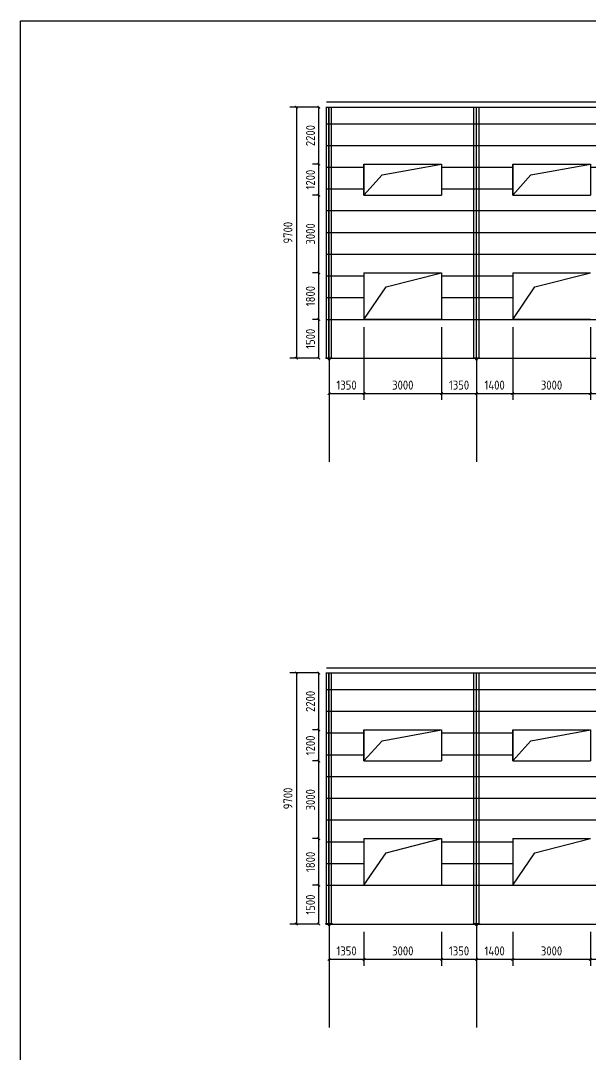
# Model space of a CAD drawing. Extents: x 102162 to 621267, y -39398 to 328893.
# Drawn here: x 161566 to 183588, y 162170 to 202102 of the extents above; entities that cross this region are included whole.
import ezdxf

# ---------------------------------------------------------------- set-up
doc = ezdxf.new("R2010")
doc.units = 0
doc.header["$LTSCALE"] = 1000
doc.header["$MEASUREMENT"] = 0
doc.layers.add('AXIS', color=3, linetype='Continuous')
doc.layers.add('DOTE', color=1, linetype='Continuous')
doc.styles.get("Standard").update_dxf_attribs({"font": 'gbenor.shx', "bigfont": 'gbcbig.shx'})
doc.dimstyles.get("Standard").update_dxf_attribs({"dimscale": 100, "dimtxt": 3.5, "dimasz": 1, "dimexe": 2.5, "dimexo": 3, "dimgap": 1.5, "dimtad": 1, "dimdec": 0, "dimzin": 0, "dimdsep": 46, "dimtxsty": 'Standard', "dimblk": 'ARCHTICK', "dimcen": 0.09, "dimadec": 0, "dimazin": 0, "dimtfac": 1, "dimtdec": 0, "dimtix": 1, "dimtmove": 2, "dimatfit": 3, "dimfxl": 1, "dimtolj": 1, "dimtzin": 0, "dimarcsym": 0})

# ---------------------------------------------------------------- blocks, each defined once
blk = doc.blocks.new('_ArchTick')
at = {"color": 0, "linetype": 'ByBlock', "const_width": 0.4}
blk.add_lwpolyline([(-0.5, -0.5), (0.5, 0.5)], dxfattribs=at)
blk = doc.blocks.new('*D3258')
at = {"color": 0, "lineweight": -2}
for p, q in [((174838, 190262), (174838, 187448)), ((173488, 188762), (173488, 187448)), ((173488, 187698), (174838, 187698))]:
    blk.add_line(p, q, dxfattribs=at)
at = {"layer": 'Defpoints', "color": 0}
for p in [(174838, 190562), (173488, 189062), (174838, 187698)]:
    blk.add_point(p, dxfattribs=at)
at = {"color": 0, "lineweight": -2, "xscale": 100, "yscale": 100, "zscale": 100, "rotation": 180}
blk.add_blockref('_ArchTick', (173488, 187698), dxfattribs=at)
at = {"color": 0, "lineweight": -2, "xscale": 100, "yscale": 100, "zscale": 100}
blk.add_blockref('_ArchTick', (174838, 187698), dxfattribs=at)
at = {"color": 0, "insert": (174163, 188023), "char_height": 350, "attachment_point": 5}
blk.add_mtext('\\A1;1350', dxfattribs=at)
blk = doc.blocks.new('*D3259')
at = {"color": 0, "lineweight": -2}
for p, q in [((174838, 190262), (174838, 187448)), ((177838, 190262), (177838, 187448)), ((174838, 187698), (177838, 187698))]:
    blk.add_line(p, q, dxfattribs=at)
at = {"layer": 'Defpoints', "color": 0}
for p in [(174838, 190562), (177838, 190562), (177838, 187698)]:
    blk.add_point(p, dxfattribs=at)
at = {"color": 0, "lineweight": -2, "xscale": 100, "yscale": 100, "zscale": 100, "rotation": 180}
blk.add_blockref('_ArchTick', (174838, 187698), dxfattribs=at)
at = {"color": 0, "lineweight": -2, "xscale": 100, "yscale": 100, "zscale": 100}
blk.add_blockref('_ArchTick', (177838, 187698), dxfattribs=at)
at = {"color": 0, "insert": (176338, 188023), "char_height": 350, "attachment_point": 5}
blk.add_mtext('\\A1;3000', dxfattribs=at)
blk = doc.blocks.new('*D3260')
at = {"color": 0, "lineweight": -2}
for p, q in [((177838, 190262), (177838, 187448)), ((179188, 188762), (179188, 187448)), ((177838, 187698), (179188, 187698))]:
    blk.add_line(p, q, dxfattribs=at)
at = {"layer": 'Defpoints', "color": 0}
for p in [(177838, 190562), (179188, 189062), (179188, 187698)]:
    blk.add_point(p, dxfattribs=at)
at = {"color": 0, "lineweight": -2, "xscale": 100, "yscale": 100, "zscale": 100, "rotation": 180}
blk.add_blockref('_ArchTick', (177838, 187698), dxfattribs=at)
at = {"color": 0, "lineweight": -2, "xscale": 100, "yscale": 100, "zscale": 100}
blk.add_blockref('_ArchTick', (179188, 187698), dxfattribs=at)
at = {"color": 0, "insert": (178513, 188023), "char_height": 350, "attachment_point": 5}
blk.add_mtext('\\A1;1350', dxfattribs=at)
blk = doc.blocks.new('*D3261')
at = {"color": 0, "lineweight": -2}
for p, q in [((180588, 190262), (180588, 187448)), ((179188, 188762), (179188, 187448)), ((179188, 187698), (180588, 187698))]:
    blk.add_line(p, q, dxfattribs=at)
at = {"layer": 'Defpoints', "color": 0}
for p in [(180588, 190562), (179188, 189062), (180588, 187698)]:
    blk.add_point(p, dxfattribs=at)
at = {"color": 0, "lineweight": -2, "xscale": 100, "yscale": 100, "zscale": 100, "rotation": 180}
blk.add_blockref('_ArchTick', (179188, 187698), dxfattribs=at)
at = {"color": 0, "lineweight": -2, "xscale": 100, "yscale": 100, "zscale": 100}
blk.add_blockref('_ArchTick', (180588, 187698), dxfattribs=at)
at = {"color": 0, "insert": (179888, 188023), "char_height": 350, "attachment_point": 5}
blk.add_mtext('\\A1;1400', dxfattribs=at)
blk = doc.blocks.new('*D3262')
at = {"color": 0, "lineweight": -2}
for p, q in [((180588, 190262), (180588, 187448)), ((183588, 190262), (183588, 187448)), ((180588, 187698), (183588, 187698))]:
    blk.add_line(p, q, dxfattribs=at)
at = {"layer": 'Defpoints', "color": 0}
for p in [(180588, 190562), (183588, 190562), (183588, 187698)]:
    blk.add_point(p, dxfattribs=at)
at = {"color": 0, "lineweight": -2, "xscale": 100, "yscale": 100, "zscale": 100, "rotation": 180}
blk.add_blockref('_ArchTick', (180588, 187698), dxfattribs=at)
at = {"color": 0, "lineweight": -2, "xscale": 100, "yscale": 100, "zscale": 100}
blk.add_blockref('_ArchTick', (183588, 187698), dxfattribs=at)
at = {"color": 0, "insert": (182088, 188023), "char_height": 350, "attachment_point": 5}
blk.add_mtext('\\A1;3000', dxfattribs=at)
blk = doc.blocks.new('*D3263')
at = {"color": 0, "lineweight": -2}
for p, q in [((183588, 190262), (183588, 187448)), ((184988, 188762), (184988, 187448)), ((183588, 187698), (184988, 187698))]:
    blk.add_line(p, q, dxfattribs=at)
at = {"layer": 'Defpoints', "color": 0}
for p in [(183588, 190562), (184988, 189062), (184988, 187698)]:
    blk.add_point(p, dxfattribs=at)
at = {"color": 0, "lineweight": -2, "xscale": 100, "yscale": 100, "zscale": 100, "rotation": 180}
blk.add_blockref('_ArchTick', (183588, 187698), dxfattribs=at)
at = {"color": 0, "lineweight": -2, "xscale": 100, "yscale": 100, "zscale": 100}
blk.add_blockref('_ArchTick', (184988, 187698), dxfattribs=at)
at = {"color": 0, "insert": (184288, 188023), "char_height": 350, "attachment_point": 5}
blk.add_mtext('\\A1;1400', dxfattribs=at)
blk = doc.blocks.new('*D3288')
at = {"color": 0, "lineweight": -2}
for p, q in [((173488, 166904), (173488, 165590)), ((174838, 166904), (174838, 165590)), ((173488, 165840), (174838, 165840))]:
    blk.add_line(p, q, dxfattribs=at)
at = {"layer": 'Defpoints', "color": 0}
for p in [(173488, 167204), (174838, 167204), (174838, 165840)]:
    blk.add_point(p, dxfattribs=at)
at = {"color": 0, "lineweight": -2, "xscale": 100, "yscale": 100, "zscale": 100, "rotation": 180}
blk.add_blockref('_ArchTick', (173488, 165840), dxfattribs=at)
at = {"color": 0, "lineweight": -2, "xscale": 100, "yscale": 100, "zscale": 100}
blk.add_blockref('_ArchTick', (174838, 165840), dxfattribs=at)
at = {"color": 0, "insert": (174163, 166165), "char_height": 350, "attachment_point": 5}
blk.add_mtext('\\A1;1350', dxfattribs=at)
blk = doc.blocks.new('*D3218')
at = {"color": 0, "lineweight": -2}
for p, q in [((174838, 166904), (174838, 165590)), ((177838, 166904), (177838, 165590)), ((174838, 165840), (177838, 165840))]:
    blk.add_line(p, q, dxfattribs=at)
at = {"layer": 'Defpoints', "color": 0}
for p in [(174838, 167204), (177838, 167204), (177838, 165840)]:
    blk.add_point(p, dxfattribs=at)
at = {"color": 0, "lineweight": -2, "xscale": 100, "yscale": 100, "zscale": 100, "rotation": 180}
blk.add_blockref('_ArchTick', (174838, 165840), dxfattribs=at)
at = {"color": 0, "lineweight": -2, "xscale": 100, "yscale": 100, "zscale": 100}
blk.add_blockref('_ArchTick', (177838, 165840), dxfattribs=at)
at = {"color": 0, "insert": (176338, 166165), "char_height": 350, "attachment_point": 5}
blk.add_mtext('\\A1;3000', dxfattribs=at)
blk = doc.blocks.new('*D3289')
at = {"color": 0, "lineweight": -2}
for p, q in [((177838, 166904), (177838, 165590)), ((179188, 166904), (179188, 165590)), ((177838, 165840), (179188, 165840))]:
    blk.add_line(p, q, dxfattribs=at)
at = {"layer": 'Defpoints', "color": 0}
for p in [(177838, 167204), (179188, 167204), (179188, 165840)]:
    blk.add_point(p, dxfattribs=at)
at = {"color": 0, "lineweight": -2, "xscale": 100, "yscale": 100, "zscale": 100, "rotation": 180}
blk.add_blockref('_ArchTick', (177838, 165840), dxfattribs=at)
at = {"color": 0, "lineweight": -2, "xscale": 100, "yscale": 100, "zscale": 100}
blk.add_blockref('_ArchTick', (179188, 165840), dxfattribs=at)
at = {"color": 0, "insert": (178513, 166165), "char_height": 350, "attachment_point": 5}
blk.add_mtext('\\A1;1350', dxfattribs=at)
blk = doc.blocks.new('*D3290')
at = {"color": 0, "lineweight": -2}
for p, q in [((179188, 166904), (179188, 165590)), ((180588, 166904), (180588, 165590)), ((179188, 165840), (180588, 165840))]:
    blk.add_line(p, q, dxfattribs=at)
at = {"layer": 'Defpoints', "color": 0}
for p in [(179188, 167204), (180588, 167204), (180588, 165840)]:
    blk.add_point(p, dxfattribs=at)
at = {"color": 0, "lineweight": -2, "xscale": 100, "yscale": 100, "zscale": 100, "rotation": 180}
blk.add_blockref('_ArchTick', (179188, 165840), dxfattribs=at)
at = {"color": 0, "lineweight": -2, "xscale": 100, "yscale": 100, "zscale": 100}
blk.add_blockref('_ArchTick', (180588, 165840), dxfattribs=at)
at = {"color": 0, "insert": (179888, 166165), "char_height": 350, "attachment_point": 5}
blk.add_mtext('\\A1;1400', dxfattribs=at)
blk = doc.blocks.new('*D3219')
at = {"color": 0, "lineweight": -2}
for p, q in [((180588, 166904), (180588, 165590)), ((183588, 166904), (183588, 165590)), ((180588, 165840), (183588, 165840))]:
    blk.add_line(p, q, dxfattribs=at)
at = {"layer": 'Defpoints', "color": 0}
for p in [(180588, 167204), (183588, 167204), (183588, 165840)]:
    blk.add_point(p, dxfattribs=at)
at = {"color": 0, "lineweight": -2, "xscale": 100, "yscale": 100, "zscale": 100, "rotation": 180}
blk.add_blockref('_ArchTick', (180588, 165840), dxfattribs=at)
at = {"color": 0, "lineweight": -2, "xscale": 100, "yscale": 100, "zscale": 100}
blk.add_blockref('_ArchTick', (183588, 165840), dxfattribs=at)
at = {"color": 0, "insert": (182088, 166165), "char_height": 350, "attachment_point": 5}
blk.add_mtext('\\A1;3000', dxfattribs=at)
blk = doc.blocks.new('*D3291')
at = {"color": 0, "lineweight": -2}
for p, q in [((183588, 166904), (183588, 165590)), ((184988, 166904), (184988, 165590)), ((183588, 165840), (184988, 165840))]:
    blk.add_line(p, q, dxfattribs=at)
at = {"layer": 'Defpoints', "color": 0}
for p in [(183588, 167204), (184988, 167204), (184988, 165840)]:
    blk.add_point(p, dxfattribs=at)
at = {"color": 0, "lineweight": -2, "xscale": 100, "yscale": 100, "zscale": 100, "rotation": 180}
blk.add_blockref('_ArchTick', (183588, 165840), dxfattribs=at)
at = {"color": 0, "lineweight": -2, "xscale": 100, "yscale": 100, "zscale": 100}
blk.add_blockref('_ArchTick', (184988, 165840), dxfattribs=at)
at = {"color": 0, "insert": (184288, 166165), "char_height": 350, "attachment_point": 5}
blk.add_mtext('\\A1;1400', dxfattribs=at)
blk = doc.blocks.new('*D3230')
at = {"color": 0, "lineweight": -2}
for p, q in [((173088, 168704), (172843, 168704)), ((173093, 167204), (173093, 168704)), ((173068, 167204), (172843, 167204))]:
    blk.add_line(p, q, dxfattribs=at)
at = {"layer": 'Defpoints', "color": 0}
for p in [(173093, 168704), (173388, 168704), (173368, 167204)]:
    blk.add_point(p, dxfattribs=at)
at = {"color": 0, "lineweight": -2, "xscale": 100, "yscale": 100, "zscale": 100}
for p, rotation in [((173093, 168704), 90), ((173093, 167204), 270)]:
    blk.add_blockref('_ArchTick', p, dxfattribs=dict(at, rotation=rotation))
at = {"color": 0, "insert": (172768, 167954), "char_height": 350, "attachment_point": 5, "rotation": 90}
blk.add_mtext('\\A1;1500', dxfattribs=at)
blk = doc.blocks.new('*D3231')
at = {"color": 0, "lineweight": -2}
for p, q in [((173088, 170504), (172843, 170504)), ((173093, 168704), (173093, 170504)), ((173088, 168704), (172843, 168704))]:
    blk.add_line(p, q, dxfattribs=at)
at = {"layer": 'Defpoints', "color": 0}
for p in [(173093, 170504), (173388, 170504), (173388, 168704)]:
    blk.add_point(p, dxfattribs=at)
at = {"color": 0, "lineweight": -2, "xscale": 100, "yscale": 100, "zscale": 100}
for p, rotation in [((173093, 170504), 90), ((173093, 168704), 270)]:
    blk.add_blockref('_ArchTick', p, dxfattribs=dict(at, rotation=rotation))
at = {"color": 0, "insert": (172768, 169604), "char_height": 350, "attachment_point": 5, "rotation": 90}
blk.add_mtext('\\A1;1800', dxfattribs=at)
blk = doc.blocks.new('*D3232')
at = {"color": 0, "lineweight": -2}
for p, q in [((173088, 173504), (172843, 173504)), ((173093, 170504), (173093, 173504)), ((173088, 170504), (172843, 170504))]:
    blk.add_line(p, q, dxfattribs=at)
at = {"layer": 'Defpoints', "color": 0}
for p in [(173093, 173504), (173388, 173504), (173388, 170504)]:
    blk.add_point(p, dxfattribs=at)
at = {"color": 0, "lineweight": -2, "xscale": 100, "yscale": 100, "zscale": 100}
for p, rotation in [((173093, 173504), 90), ((173093, 170504), 270)]:
    blk.add_blockref('_ArchTick', p, dxfattribs=dict(at, rotation=rotation))
at = {"color": 0, "insert": (172768, 172004), "char_height": 350, "attachment_point": 5, "rotation": 90}
blk.add_mtext('\\A1;3000', dxfattribs=at)
blk = doc.blocks.new('*D3233')
at = {"color": 0, "lineweight": -2}
for p, q in [((173088, 174704), (172843, 174704)), ((173093, 173504), (173093, 174704)), ((173088, 173504), (172843, 173504))]:
    blk.add_line(p, q, dxfattribs=at)
at = {"layer": 'Defpoints', "color": 0}
for p in [(173093, 174704), (173388, 174704), (173388, 173504)]:
    blk.add_point(p, dxfattribs=at)
at = {"color": 0, "lineweight": -2, "xscale": 100, "yscale": 100, "zscale": 100}
for p, rotation in [((173093, 174704), 90), ((173093, 173504), 270)]:
    blk.add_blockref('_ArchTick', p, dxfattribs=dict(at, rotation=rotation))
at = {"color": 0, "insert": (172768, 174104), "char_height": 350, "attachment_point": 5, "rotation": 90}
blk.add_mtext('\\A1;1200', dxfattribs=at)
blk = doc.blocks.new('*D3234')
at = {"color": 0, "lineweight": -2}
for p, q in [((173088, 176904), (172843, 176904)), ((173093, 174704), (173093, 176904)), ((173088, 174704), (172843, 174704))]:
    blk.add_line(p, q, dxfattribs=at)
at = {"layer": 'Defpoints', "color": 0}
for p in [(173093, 176904), (173388, 176904), (173388, 174704)]:
    blk.add_point(p, dxfattribs=at)
at = {"color": 0, "lineweight": -2, "xscale": 100, "yscale": 100, "zscale": 100}
for p, rotation in [((173093, 176904), 90), ((173093, 174704), 270)]:
    blk.add_blockref('_ArchTick', p, dxfattribs=dict(at, rotation=rotation))
at = {"color": 0, "insert": (172768, 175804), "char_height": 350, "attachment_point": 5, "rotation": 90}
blk.add_mtext('\\A1;2200', dxfattribs=at)
blk = doc.blocks.new('*D3235')
at = {"color": 0, "lineweight": -2}
for p, q in [((173088, 176904), (171974, 176904)), ((172224, 176904), (172224, 167204)), ((173088, 167204), (171974, 167204))]:
    blk.add_line(p, q, dxfattribs=at)
at = {"layer": 'Defpoints', "color": 0}
for p in [(173388, 176904), (172224, 167204), (173388, 167204)]:
    blk.add_point(p, dxfattribs=at)
at = {"color": 0, "lineweight": -2, "xscale": 100, "yscale": 100, "zscale": 100}
for p, rotation in [((172224, 176904), 90), ((172224, 167204), 270)]:
    blk.add_blockref('_ArchTick', p, dxfattribs=dict(at, rotation=rotation))
at = {"color": 0, "insert": (171899, 172054), "char_height": 350, "attachment_point": 5, "rotation": 90}
blk.add_mtext('\\A1;9700', dxfattribs=at)
blk = doc.blocks.new('*D3236')
at = {"color": 0, "lineweight": -2}
for p, q in [((173088, 190562), (172843, 190562)), ((173093, 189062), (173093, 190562)), ((173068, 189062), (172843, 189062))]:
    blk.add_line(p, q, dxfattribs=at)
at = {"layer": 'Defpoints', "color": 0}
for p in [(173093, 190562), (173388, 190562), (173368, 189062)]:
    blk.add_point(p, dxfattribs=at)
at = {"color": 0, "lineweight": -2, "xscale": 100, "yscale": 100, "zscale": 100}
for p, rotation in [((173093, 190562), 90), ((173093, 189062), 270)]:
    blk.add_blockref('_ArchTick', p, dxfattribs=dict(at, rotation=rotation))
at = {"color": 0, "insert": (172768, 189812), "char_height": 350, "attachment_point": 5, "rotation": 90}
blk.add_mtext('\\A1;1500', dxfattribs=at)
blk = doc.blocks.new('*D3237')
at = {"color": 0, "lineweight": -2}
for p, q in [((173088, 192362), (172843, 192362)), ((173093, 190562), (173093, 192362)), ((173088, 190562), (172843, 190562))]:
    blk.add_line(p, q, dxfattribs=at)
at = {"layer": 'Defpoints', "color": 0}
for p in [(173093, 192362), (173388, 192362), (173388, 190562)]:
    blk.add_point(p, dxfattribs=at)
at = {"color": 0, "lineweight": -2, "xscale": 100, "yscale": 100, "zscale": 100}
for p, rotation in [((173093, 192362), 90), ((173093, 190562), 270)]:
    blk.add_blockref('_ArchTick', p, dxfattribs=dict(at, rotation=rotation))
at = {"color": 0, "insert": (172768, 191462), "char_height": 350, "attachment_point": 5, "rotation": 90}
blk.add_mtext('\\A1;1800', dxfattribs=at)
blk = doc.blocks.new('*D3238')
at = {"color": 0, "lineweight": -2}
for p, q in [((173088, 195362), (172843, 195362)), ((173093, 192362), (173093, 195362)), ((173088, 192362), (172843, 192362))]:
    blk.add_line(p, q, dxfattribs=at)
at = {"layer": 'Defpoints', "color": 0}
for p in [(173093, 195362), (173388, 195362), (173388, 192362)]:
    blk.add_point(p, dxfattribs=at)
at = {"color": 0, "lineweight": -2, "xscale": 100, "yscale": 100, "zscale": 100}
for p, rotation in [((173093, 195362), 90), ((173093, 192362), 270)]:
    blk.add_blockref('_ArchTick', p, dxfattribs=dict(at, rotation=rotation))
at = {"color": 0, "insert": (172768, 193862), "char_height": 350, "attachment_point": 5, "rotation": 90}
blk.add_mtext('\\A1;3000', dxfattribs=at)
blk = doc.blocks.new('*D3239')
at = {"color": 0, "lineweight": -2}
for p, q in [((173088, 196562), (172843, 196562)), ((173093, 195362), (173093, 196562)), ((173088, 195362), (172843, 195362))]:
    blk.add_line(p, q, dxfattribs=at)
at = {"layer": 'Defpoints', "color": 0}
for p in [(173093, 196562), (173388, 196562), (173388, 195362)]:
    blk.add_point(p, dxfattribs=at)
at = {"color": 0, "lineweight": -2, "xscale": 100, "yscale": 100, "zscale": 100}
for p, rotation in [((173093, 196562), 90), ((173093, 195362), 270)]:
    blk.add_blockref('_ArchTick', p, dxfattribs=dict(at, rotation=rotation))
at = {"color": 0, "insert": (172768, 195962), "char_height": 350, "attachment_point": 5, "rotation": 90}
blk.add_mtext('\\A1;1200', dxfattribs=at)
blk = doc.blocks.new('*D3240')
at = {"color": 0, "lineweight": -2}
for p, q in [((173088, 198762), (172843, 198762)), ((173093, 196562), (173093, 198762)), ((173088, 196562), (172843, 196562))]:
    blk.add_line(p, q, dxfattribs=at)
at = {"layer": 'Defpoints', "color": 0}
for p in [(173093, 198762), (173388, 198762), (173388, 196562)]:
    blk.add_point(p, dxfattribs=at)
at = {"color": 0, "lineweight": -2, "xscale": 100, "yscale": 100, "zscale": 100}
for p, rotation in [((173093, 198762), 90), ((173093, 196562), 270)]:
    blk.add_blockref('_ArchTick', p, dxfattribs=dict(at, rotation=rotation))
at = {"color": 0, "insert": (172768, 197662), "char_height": 350, "attachment_point": 5, "rotation": 90}
blk.add_mtext('\\A1;2200', dxfattribs=at)
blk = doc.blocks.new('*D3241')
at = {"color": 0, "lineweight": -2}
for p, q in [((173088, 198762), (171974, 198762)), ((172224, 198762), (172224, 189062)), ((173088, 189062), (171974, 189062))]:
    blk.add_line(p, q, dxfattribs=at)
at = {"layer": 'Defpoints', "color": 0}
for p in [(173388, 198762), (172224, 189062), (173388, 189062)]:
    blk.add_point(p, dxfattribs=at)
at = {"color": 0, "lineweight": -2, "xscale": 100, "yscale": 100, "zscale": 100}
for p, rotation in [((172224, 198762), 90), ((172224, 189062), 270)]:
    blk.add_blockref('_ArchTick', p, dxfattribs=dict(at, rotation=rotation))
at = {"color": 0, "insert": (171899, 193912), "char_height": 350, "attachment_point": 5, "rotation": 90}
blk.add_mtext('\\A1;9700', dxfattribs=at)

msp = doc.modelspace()

# ---------------------------------------------------------------- linework, layer by layer
at = {"color": 4}
for p, q in [((173388.3, 198962.5), (208188.3, 198962.5)), ((173388.3, 198122.5), (208188.3, 198122.5)), ((173388.3, 197282.5), (208188.3, 197282.5)), ((173388.3, 196442.5), (174838.3, 196442.5)), ((177838.3, 196442.5), (180588.3, 196442.5)), ((183588.3, 196442.5), (186388.3, 196442.5)), ((173388.3, 195602.5), (174838.3, 195602.5)), ((177838.3, 195602.5), (180588.3, 195602.5)), ((173388.3, 194762.5), (208188.3, 194762.5)), ((173388.3, 193922.5), (208188.3, 193922.5)), ((173388.3, 193082.5), (208188.3, 193082.5)), ((173388.3, 192242.5), (174838.3, 192242.5)), ((177838.3, 192242.5), (180588.3, 192242.5)), ((173388.3, 191402.5), (174838.3, 191402.5)), ((177838.3, 191402.5), (180588.3, 191402.5)), ((173388.3, 177103.7), (208188.3, 177103.7)), ((173388.3, 176263.7), (208188.3, 176263.7)), ((173388.3, 175423.7), (208188.3, 175423.7)), ((173388.3, 174583.7), (174838.3, 174583.7)), ((177838.3, 174583.7), (180588.3, 174583.7)), ((173388.3, 173743.7), (174838.3, 173743.7)), ((177838.3, 173743.7), (180588.3, 173743.7)), ((173388.3, 172903.7), (208188.3, 172903.7)), ((173388.3, 172063.7), (208188.3, 172063.7)), ((173388.3, 171223.7), (197348.3, 171223.7)), ((173388.3, 170383.7), (174838.3, 170383.7)), ((177838.3, 170383.7), (180588.3, 170383.7)), ((173388.3, 169543.7), (174838.3, 169543.7)), ((177838.3, 169543.7), (180588.3, 169543.7))]:
    msp.add_line(p, q, dxfattribs=at)
for p, q in [((173368.3, 198762.5), (208208.3, 198762.5)), ((174838.3, 196562.5), (174838.3, 195362.5)), ((175542.6, 196140.9), (177838.3, 196562.5)), ((177838.3, 196562.5), (177838.3, 195362.5)), ((180588.3, 196562.5), (180588.3, 195362.5)), ((181292.6, 196140.9), (183588.3, 196562.5)), ((174838.3, 195362.5), (175542.6, 196140.9)), ((180588.3, 195362.5), (181292.6, 196140.9)), ((175698.7, 191815.1), (177838.3, 192362.5)), ((177838.3, 192362.5), (177838.3, 190562.5)), ((180588.3, 192362.5), (180588.3, 190562.5)), ((181448.7, 191815.1), (183588.3, 192362.5)), ((174838.3, 190562.5), (175698.7, 191815.1)), ((180588.3, 190562.5), (181448.7, 191815.1)), ((173388.3, 190562.5), (208188.3, 190562.5)), ((173368.3, 189062.5), (208208.3, 189062.5)), ((173368.3, 176903.7), (208208.3, 176903.7)), ((174838.3, 174703.7), (174838.3, 173503.7)), ((175542.6, 174282.2), (177838.3, 174703.7)), ((177838.3, 174703.7), (177838.3, 173503.7)), ((180588.3, 174703.7), (180588.3, 173503.7)), ((181292.6, 174282.2), (183588.3, 174703.7)), ((174838.3, 173503.7), (175542.6, 174282.2)), ((180588.3, 173503.7), (181292.6, 174282.2)), ((175698.7, 169956.3), (177838.3, 170503.7)), ((177838.3, 170503.7), (177838.3, 168703.7)), ((180588.3, 170503.7), (180588.3, 168703.7)), ((181448.7, 169956.3), (183588.3, 170503.7)), ((174838.3, 168703.7), (175698.7, 169956.3)), ((180588.3, 168703.7), (181448.7, 169956.3)), ((173388.3, 168703.7), (197348.3, 168703.7)), ((173368.3, 167203.7), (208208.3, 167203.7))]:
    msp.add_line(p, q)
at = {"color": 6}
for p, q in [((174838.3, 195362.5), (174838.3, 196562.5)), ((174838.3, 196562.5), (177838.3, 196562.5)), ((177838.3, 196562.5), (177838.3, 195362.5)), ((180588.3, 195362.5), (180588.3, 196562.5)), ((180588.3, 196562.5), (183588.3, 196562.5)), ((183588.3, 196562.5), (183588.3, 195362.5)), ((174838.3, 195362.5), (177838.3, 195362.5)), ((180588.3, 195362.5), (183588.3, 195362.5)), ((174838.3, 192362.5), (174838.3, 190562.5)), ((174838.3, 192362.5), (177838.3, 192362.5)), ((177838.3, 192362.5), (177838.3, 190562.5)), ((180588.3, 192362.5), (180588.3, 190562.5)), ((180588.3, 192362.5), (183588.3, 192362.5)), ((177838.3, 190562.5), (174838.3, 190562.5)), ((174838.3, 190562.5), (177838.3, 190562.5)), ((183588.3, 190562.5), (180588.3, 190562.5)), ((180588.3, 190562.5), (183588.3, 190562.5)), ((173448.3, 189062.5), (173448.3, 189012.5)), ((173448.3, 189012.5), (173528.3, 189012.5)), ((173458.3, 189062.5), (173458.3, 189012.5)), ((173518.3, 189012.5), (173518.3, 189062.5)), ((173528.3, 189012.5), (173528.3, 189062.5)), ((179148.3, 189062.5), (179148.3, 189012.5)), ((179148.3, 189012.5), (179228.3, 189012.5)), ((179158.3, 189062.5), (179158.3, 189012.5)), ((179218.3, 189012.5), (179218.3, 189062.5)), ((179228.3, 189012.5), (179228.3, 189062.5)), ((174838.3, 173503.7), (174838.3, 174703.7)), ((174838.3, 174703.7), (177838.3, 174703.7)), ((177838.3, 174703.7), (177838.3, 173503.7)), ((180588.3, 173503.7), (180588.3, 174703.7)), ((180588.3, 174703.7), (183588.3, 174703.7)), ((183588.3, 174703.7), (183588.3, 173503.7)), ((174838.3, 173503.7), (177838.3, 173503.7)), ((180588.3, 173503.7), (183588.3, 173503.7)), ((174838.3, 170503.7), (174838.3, 168703.7)), ((174838.3, 170503.7), (177838.3, 170503.7)), ((174838.3, 170503.7), (177838.3, 170503.7)), ((177838.3, 170503.7), (177838.3, 168703.7)), ((180588.3, 170503.7), (180588.3, 168703.7)), ((180588.3, 170503.7), (183588.3, 170503.7)), ((180588.3, 170503.7), (183588.3, 170503.7)), ((174838.3, 168703.7), (177838.3, 168703.7)), ((180588.3, 168703.7), (183588.3, 168703.7)), ((173448.3, 167203.7), (173448.3, 167153.7)), ((173448.3, 167153.7), (173528.3, 167153.7)), ((173458.3, 167203.7), (173458.3, 167153.7)), ((173518.3, 167153.7), (173518.3, 167203.7)), ((173528.3, 167153.7), (173528.3, 167203.7)), ((179148.3, 167203.7), (179148.3, 167153.7)), ((179148.3, 167153.7), (179228.3, 167153.7)), ((179158.3, 167203.7), (179158.3, 167153.7)), ((179218.3, 167153.7), (179218.3, 167203.7)), ((179228.3, 167153.7), (179228.3, 167203.7))]:
    msp.add_line(p, q, dxfattribs=at)
at = {"color": 2}
for p, q in [((173368.3, 189062.5), (173368.3, 189082.5)), ((173368.3, 189082.5), (173608.3, 189082.5)), ((173488.3, 189062.5), (173368.3, 189062.5)), ((173608.3, 189062.5), (173488.3, 189062.5)), ((173608.3, 189082.5), (173608.3, 189062.5)), ((179068.3, 189062.5), (179068.3, 189082.5)), ((179068.3, 189082.5), (179308.3, 189082.5)), ((179188.3, 189062.5), (179068.3, 189062.5)), ((179308.3, 189062.5), (179188.3, 189062.5)), ((179308.3, 189082.5), (179308.3, 189062.5)), ((173368.3, 167203.7), (173368.3, 167223.7)), ((173368.3, 167223.7), (173608.3, 167223.7)), ((173488.3, 167203.7), (173368.3, 167203.7)), ((173608.3, 167203.7), (173488.3, 167203.7)), ((173608.3, 167223.7), (173608.3, 167203.7)), ((179068.3, 167203.7), (179068.3, 167223.7)), ((179068.3, 167223.7), (179308.3, 167223.7)), ((179188.3, 167203.7), (179068.3, 167203.7)), ((179308.3, 167203.7), (179188.3, 167203.7)), ((179308.3, 167223.7), (179308.3, 167203.7))]:
    msp.add_line(p, q, dxfattribs=at)
msp.add_lwpolyline([(161561.7, 202101.7), (220961.7, 202101.7), (220961.7, 160101.7), (161561.7, 160101.7)], close=True)
at = {"layer": 'AXIS'}
for p, q in [((173488.3, 189062.5), (173488.3, 185062.5)), ((179188.3, 189062.5), (179188.3, 185062.5)), ((173488.3, 167203.7), (173488.3, 163203.7)), ((179188.3, 167203.7), (179188.3, 163203.7))]:
    msp.add_line(p, q, dxfattribs=at)
at = {"layer": 'DOTE', "color": 0}
for p, q in [((173388.3, 189062.5), (173388.3, 198762.5)), ((173485.3, 189062.5), (173485.3, 198762.5)), ((173491.3, 189062.5), (173491.3, 198762.5)), ((173588.3, 189062.5), (173588.3, 198762.5)), ((179088.3, 189062.5), (179088.3, 198762.5)), ((179185.3, 189062.5), (179185.3, 198762.5)), ((179191.3, 189062.5), (179191.3, 198762.5)), ((179288.3, 189062.5), (179288.3, 198762.5)), ((173388.3, 167203.7), (173388.3, 176903.7)), ((173485.3, 167203.7), (173485.3, 176903.7)), ((173491.3, 167203.7), (173491.3, 176903.7)), ((173588.3, 167203.7), (173588.3, 176903.7)), ((179088.3, 167203.7), (179088.3, 176903.7)), ((179185.3, 167203.7), (179185.3, 176903.7)), ((179191.3, 167203.7), (179191.3, 176903.7)), ((179288.3, 167203.7), (179288.3, 176903.7))]:
    msp.add_line(p, q, dxfattribs=at)
at = {"layer": 'DOTE'}
for p, q in [((173488.3, 189012.5), (173488.3, 198762.5)), ((179188.3, 189012.5), (179188.3, 198762.5)), ((179188.3, 189012.5), (179188.3, 198762.5)), ((173488.3, 167153.7), (173488.3, 176903.7)), ((179188.3, 167153.7), (179188.3, 176903.7)), ((179188.3, 167153.7), (179188.3, 176903.7))]:
    msp.add_line(p, q, dxfattribs=at)

# ---------------------------------------------------------------- dimensions: what is measured, and where the dimension line sits
for p1, p2, picture, middle in [((173388.3, 198762.5), (173388.3, 189062.5), '*D3241', (171899.1, 193912.5)), ((173388.3, 176903.7), (173388.3, 167203.7), '*D3235', (171899.1, 172053.7))]:
    dim = msp.add_aligned_dim(p1=p1, p2=p2, distance=-1164.1, dimstyle='Standard')
    dim.commit()
    dim.dimension.update_dxf_attribs({"geometry": picture, "text_midpoint": middle})
for base, p1, p2, picture, middle in [((173093.4, 198762.5), (173388.3, 196562.5), (173388.3, 198762.5), '*D3240', (172768.4, 197662.5)), ((173093.4, 196562.5), (173388.3, 195362.5), (173388.3, 196562.5), '*D3239', (172768.4, 195962.5)), ((173093.4, 195362.5), (173388.3, 192362.5), (173388.3, 195362.5), '*D3238', (172768.4, 193862.5)), ((173093.4, 192362.5), (173388.3, 190562.5), (173388.3, 192362.5), '*D3237', (172768.4, 191462.5)), ((173093.4, 190562.5), (173368.3, 189062.5), (173388.3, 190562.5), '*D3236', (172768.4, 189812.5)), ((173093.4, 176903.7), (173388.3, 174703.7), (173388.3, 176903.7), '*D3234', (172768.4, 175803.7)), ((173093.4, 174703.7), (173388.3, 173503.7), (173388.3, 174703.7), '*D3233', (172768.4, 174103.7)), ((173093.4, 173503.7), (173388.3, 170503.7), (173388.3, 173503.7), '*D3232', (172768.4, 172003.7)), ((173093.4, 170503.7), (173388.3, 168703.7), (173388.3, 170503.7), '*D3231', (172768.4, 169603.7)), ((173093.4, 168703.7), (173368.3, 167203.7), (173388.3, 168703.7), '*D3230', (172768.4, 167953.7))]:
    dim = msp.add_linear_dim(base=base, p1=p1, p2=p2, angle=90, dimstyle='Standard')
    dim.commit()
    dim.dimension.update_dxf_attribs({"geometry": picture, "text_midpoint": middle})
for base, p1, p2, picture, middle in [((174838.3, 187698.4), (173488.3, 189062.5), (174838.3, 190562.5), '*D3258', (174163.3, 188023.4)), ((177838.3, 187698.4), (174838.3, 190562.5), (177838.3, 190562.5), '*D3259', (176338.3, 188023.4)), ((179188.3, 187698.4), (177838.3, 190562.5), (179188.3, 189062.5), '*D3260', (178513.3, 188023.4)), ((180588.3, 187698.4), (179188.3, 189062.5), (180588.3, 190562.5), '*D3261', (179888.3, 188023.4)), ((183588.3, 187698.4), (180588.3, 190562.5), (183588.3, 190562.5), '*D3262', (182088.3, 188023.4)), ((184988.3, 187698.4), (183588.3, 190562.5), (184988.3, 189062.5), '*D3263', (184288.3, 188023.4)), ((174838.3, 165839.7), (173488.3, 167203.7), (174838.3, 167203.7), '*D3288', (174163.3, 166164.7)), ((177838.3, 165839.7), (174838.3, 167203.7), (177838.3, 167203.7), '*D3218', (176338.3, 166164.7)), ((179188.3, 165839.7), (177838.3, 167203.7), (179188.3, 167203.7), '*D3289', (178513.3, 166164.7)), ((180588.3, 165839.7), (179188.3, 167203.7), (180588.3, 167203.7), '*D3290', (179888.3, 166164.7)), ((183588.3, 165839.7), (180588.3, 167203.7), (183588.3, 167203.7), '*D3219', (182088.3, 166164.7)), ((184988.3, 165839.7), (183588.3, 167203.7), (184988.3, 167203.7), '*D3291', (184288.3, 166164.7))]:
    dim = msp.add_linear_dim(base=base, p1=p1, p2=p2, dimstyle='Standard')
    dim.commit()
    dim.dimension.update_dxf_attribs({"geometry": picture, "text_midpoint": middle})

doc.saveas('drawing.dxf')
